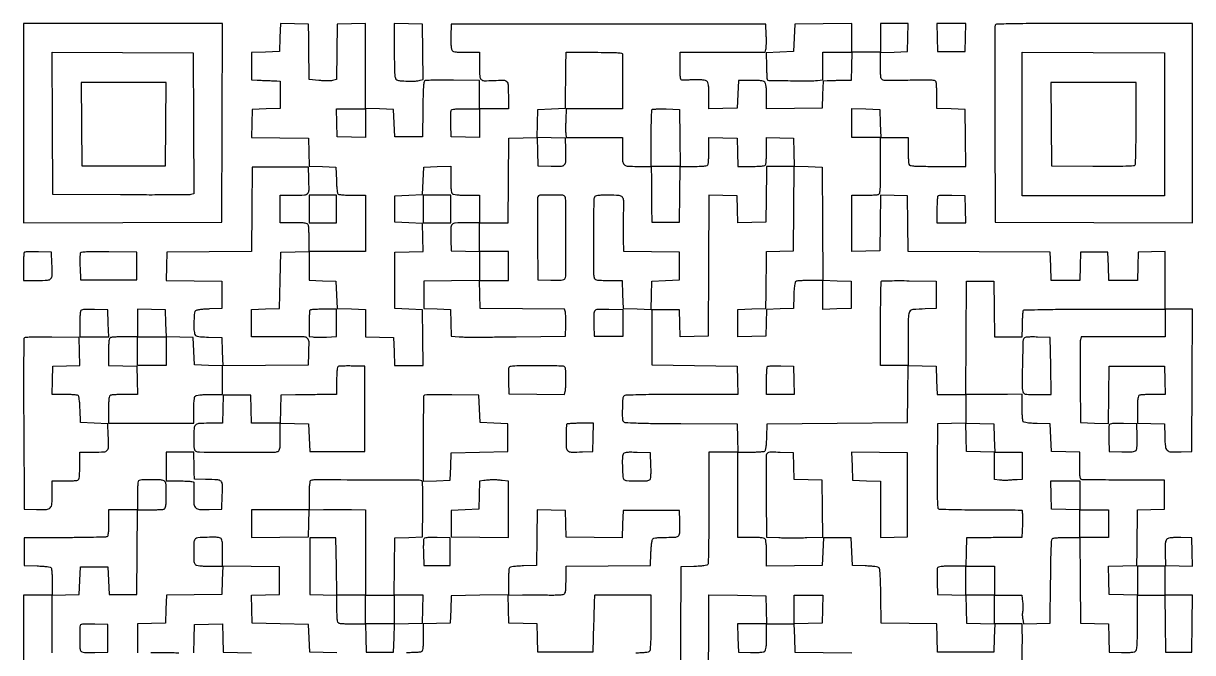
# Model space of a CAD drawing. Extents: x 179 to 1071, y 112 to 1107.
# Drawn here: x 179 to 1071, y 627 to 1107 of the extents above; entities that cross this region are included whole.
import ezdxf

# ---------------------------------------------------------------- set-up
doc = ezdxf.new("R2010")
doc.units = 0

msp = doc.modelspace()

# ---------------------------------------------------------------- linework, layer by layer
for points in [[(179, 1030.993714), (179, 954.987428), (254.75, 955.243714), (330.5, 955.5), (330.756286, 1031.25), (331.012572, 1107), (255.006286, 1107), (179, 1107)], [(876.216168, 1096.25), (876.5, 1085.5), (887, 1085.5), (897.5, 1085.5), (897.783832, 1096.25), (898.067663, 1107), (887, 1107), (875.932337, 1107)], [(223.235953, 1030.25), (223.5, 998.5), (255.5, 998.5), (287.5, 998.5), (287.764047, 1030.25), (288.028094, 1062), (255.5, 1062), (222.971906, 1062)], [(440, 1030.966168), (440, 1019.932337), (429.25, 1020.216168), (418.5, 1020.5), (418.216168, 1031.25), (417.932337, 1042), (428.966168, 1042), (440, 1042)], [(832.783832, 1030.75), (833.067663, 1020), (822.033832, 1020), (811, 1020), (811, 1031.033832), (811, 1042.067663), (821.75, 1041.783832), (832.5, 1041.5)], [(397, 965.5), (397, 955), (407.5, 955), (418, 955), (418, 965.5), (418, 976), (407.5, 976), (397, 976)], [(484, 965.5), (484, 955), (494.5, 955), (505, 955), (505, 965.5), (505, 976), (494.5, 976), (484, 976)], [(288, 857), (288, 846), (277, 846), (266, 846), (266, 857), (266, 868), (277, 868), (288, 868)], [(811.215966, 769.269987), (811.5, 758.5), (822.25, 758.216168), (833, 757.932337), (833, 736.431185), (833, 714.930034), (843.25, 715.215017), (853.5, 715.5), (853.5, 747.5), (853.5, 779.5), (832.215966, 779.769987), (810.931931, 780.039973)], [(985, 747), (985, 736), (996, 736), (1007, 736), (1007, 725.5), (1007, 715), (996, 715), (985, 715), (985, 725.466168), (985, 735.932337), (974.25, 736.216168), (963.5, 736.5), (963.216168, 747.25), (962.932337, 758), (973.966168, 758), (985, 758)], [(462, 660), (462, 649), (451, 649), (440, 649), (440, 660), (440, 671), (451, 671), (462, 671)], [(788.783832, 660.25), (788.5, 649.5), (777.75, 649.216168), (767, 648.932337), (767, 659.966168), (767, 671), (778.033832, 671), (789.067663, 671)]]:
    msp.add_lwpolyline(points, close=True)
for points in [[(940.954595, 621.367399, 0.004177), (941.160641, 634.437512, 0.007332), (941.082205, 645.25), (941, 649), (930.5, 649), (920, 649), (920, 660), (920, 671), (930.362319, 671), (940.724637, 671), (941.337973, 665.75, -0.014228), (941.52945, 663.575867, -0.014042), (941.598071, 661.384743, -0.014045), (941.550332, 659.464936, -0.051159), (941.362133, 658.261891, 0.047855), (941.18163, 657.155842, 0.019825), (941.141456, 655.639501, 0.019399), (941.226742, 653.999324, 0.02368), (941.438247, 652.47748), (942.103537, 648.931177), (952.301769, 649.215588), (962.5, 649.5), (962.764319, 681.449832, -0.001803), (962.951056, 697.169199, -0.007577), (963.240328, 706.607844, -0.00522), (963.604237, 713.072768, -0.238962), (964.264319, 714.18452, -0.116618), (965.161713, 714.495598, -0.007175), (967.997067, 714.743321, -0.010346), (971.416707, 714.921675, -0.007461), (975.236336, 714.984687), (984.972671, 715), (985.236336, 682.25), (985.5, 649.5), (996.216508, 649.216508), (1006.933016, 648.933016), (1007.216508, 638.216508), (1007.5, 627.5), (1016.850715, 627.211141, 0.009044), (1020.957683, 627.15859, 0.018924), (1024.150171, 627.296386, 0.020746), (1026.513859, 627.587315, 0.132968), (1027.600715, 628.083586, 0.187865), (1028.342704, 629.420513, 0.017968), (1028.719338, 633.199482, 0.013237), (1028.94316, 639.25672, 0.002616), (1029, 650.122445), (1029, 671), (1039.480498, 671), (1049.960995, 671), (1050.230498, 649.25), (1050.5, 627.5), (1060.5, 627.5), (1070.5, 627.5), (1070.769502, 649.25), (1071.039005, 671), (1060.519502, 671), (1050, 671), (1050, 682), (1050, 693), (1039.5, 693), (1029, 693), (1029, 681.966168), (1029, 670.932337), (1018.25, 671.216168), (1007.5, 671.5), (1007.216515, 682.215829), (1006.93303, 692.931657), (1017.716515, 693.215829), (1028.5, 693.5), (1028.677892, 704.5, 0.000677), (1028.751286, 709.453144, 0.00042), (1028.82471, 715.269411, 0.000421), (1028.887535, 721.011162, 0.00076), (1028.927892, 725.715017), (1029, 735.930034), (1039.25, 736.215017), (1049.5, 736.5), (1049.5, 747.5), (1049.5, 758.5), (1019, 758.664226, -0.000234), (1007.184019, 758.733371, -0.000358), (996.945312, 758.805407, -0.000117), (988.079287, 758.876203, -0.010189), (986.75, 758.914226, -0.234299), (985.821438, 759.432736, -0.109656), (985.29385, 760.743018, -0.036885), (985.051068, 763.414978, -0.00422), (985, 769.466168), (985, 779.932337), (974.25, 780.216168), (963.5, 780.5), (963, 791), (962.5, 801.5), (952.535034, 801.788805, -0.00836), (948.199826, 801.987032, -0.019108), (944.944063, 802.315749, -0.01918), (942.589, 802.737468, -0.199883), (941.800347, 803.288805, -0.117424), (941.495038, 804.173395, -0.006887), (941.252233, 807.030161, -0.01011), (941.077206, 810.472828, -0.007255), (941.015313, 814.324508), (941, 824.149017), (929.75, 823.990942, -0.001625), (924.697302, 823.936374, -0.001021), (918.79063, 823.90385, -0.001025), (912.977857, 823.895631, -0.001877), (908.239377, 823.916434), (897.978755, 824), (898.239377, 867.25), (898.5, 910.5), (909, 910.5), (919.5, 910.5), (919.769888, 889.25), (920.039775, 868), (930.519888, 868), (941, 868), (941.171044, 875.25, -0.001963), (941.291955, 879.643419, -0.005874), (941.4217, 882.645783, -0.007792), (941.59751, 885.134712, -0.006668), (941.858431, 887.75, -0.372468), (942.625448, 888.457311, -0.002185), (953.04927, 888.743558, -0.004839), (968.328478, 888.948407, -0.000932), (996, 889), (1050, 889), (1050, 878.5), (1050, 868), (1039.75, 867.91618, -0.001658), (1034.379908, 867.890073, -0.000486), (1026.128409, 867.885337, -0.000488), (1016.842589, 867.898088, -0.000523), (1007.772242, 867.928889), (986.044484, 868.025419), (985.49236, 865.762709, 0.056728), (985.277572, 864.067048, 0.001089), (985.184639, 855.205296, 0.00262), (985.152868, 844.851857, 0.001751), (985.220119, 833), (985.5, 802.5), (996.230404, 802.216367), (1006.960808, 801.932734), (1007.230404, 823.716367), (1007.5, 845.5), (1028.5, 845.5), (1049.5, 845.5), (1049.783832, 834.75), (1050.067663, 824), (1041.115619, 824, 0.006254), (1037.571673, 823.955671, 0.008136), (1034.328588, 823.821697, 0.006308), (1031.627025, 823.631801, 0.071023), (1030.581787, 823.393011, 0.204941), (1029.767938, 822.602756, 0.063222), (1029.302828, 820.919218, 0.030449), (1029.059653, 817.974376, 0.005378), (1029, 812.427994), (1029, 802.069966), (1039.25, 801.784983), (1049.5, 801.5), (1049.78602, 791.765906, 0.018563), (1050.288309, 784.223421, 0.181953), (1051.69017, 781.419268, 0.179528), (1054.602547, 780.215405, 0.01798), (1062.259538, 780.209712), (1070.5, 780.5), (1070.758612, 834.75), (1071.017225, 889), (1060.508612, 889), (1050, 889), (1050, 911.034983), (1050, 933.069966), (1039.75, 932.784983), (1029.5, 932.5), (1029.216168, 921.75), (1028.932337, 911), (1018, 911), (1007.067663, 911), (1006.783832, 921.75), (1006.5, 932.5), (996, 932.5), (985.5, 932.5), (985.216168, 921.75), (984.932337, 911), (974, 911), (963.067663, 911), (962.783832, 921.75), (962.5, 932.5), (908.269863, 932.758603), (854.039725, 933.017206), (853.769863, 954.258603), (853.5, 975.5), (843.269989, 975.784762), (833.039978, 976.069525), (832.769989, 954.784762), (832.5, 933.5), (821.75, 933.216168), (811, 932.932337), (811, 954.466168), (811, 976), (820.418213, 976, 0.005951), (824.140776, 976.044305, 0.007831), (827.534475, 976.178303, 0.005915), (830.361889, 976.367894, 0.07203), (831.418213, 976.606989, 0.258697), (832.303854, 977.662537, 0.030015), (832.724422, 980.835307, 0.015901), (832.950434, 986.485827, 0.002045), (833, 998.606989), (833, 1020), (843.5, 1020), (854, 1020), (854, 1010.581787, 0.005951), (854.044305, 1006.859224, 0.007831), (854.178303, 1003.465525, 0.005915), (854.367894, 1000.638111, 0.07203), (854.606989, 999.581787, 0.258752), (855.662869, 998.696053, 0.029979), (858.838399, 998.275555, 0.015887), (864.493684, 998.049558, 0.002042), (876.626491, 998), (898.039005, 998), (897.769502, 1019.75), (897.5, 1041.5), (886.75, 1041.783832), (876, 1042.067663), (875.984687, 1051.783832, 0.007899), (875.918367, 1055.600913, 0.010835), (875.73012, 1059.030217, 0.007785), (875.467956, 1061.869407, 0.114888), (875.139578, 1062.808398, 0.226146), (874.068831, 1063.480886, 0.018241), (870.662006, 1063.752313, 0.014157), (865.240463, 1063.832083, 0.002911), (855.676728, 1063.646307, -0.00289), (848.391058, 1063.504475, -0.004126), (841.923219, 1063.469336, -0.002307), (836.466623, 1063.5099, -0.061008), (835.021837, 1063.70454, -0.161796), (833.916199, 1064.423543, -0.123018), (833.311617, 1065.746726, -0.041833), (833.051708, 1068.332829, -0.004137), (833, 1074.581648), (833, 1084.930034), (843.25, 1085.215017), (853.5, 1085.5), (853.783832, 1096.25), (854.067663, 1107), (843.533832, 1107), (833, 1107), (833, 1096), (833, 1085), (822, 1085), (811, 1085), (811, 1096.019502), (811, 1107.039005), (789.25, 1106.769502), (767.5, 1106.5), (767, 1096), (766.5, 1085.5), (756.108976, 1085), (745.717953, 1084.5), (745.922218, 1074.520092, 0.003714), (746.029759, 1070.665517, 0.005819), (746.185426, 1067.352835, 0.001937), (746.363536, 1064.505318, 0.181726), (746.531406, 1064.135261, 0.194185), (747.736486, 1063.623201, 0.000639), (764.22542, 1063.344083, 0.002503), (779.360503, 1063.18303, 0.035641), (784.75, 1063.537187), (789, 1064.122546), (789, 1074.561273), (789, 1085), (800.033832, 1085), (811.067663, 1085), (810.783832, 1074.269737), (810.5, 1063.539474), (803, 1063.440192, 0.001511), (799.892804, 1063.389668, 0.001472), (796.758714, 1063.320003, 0.00145), (794.005331, 1063.242699, 0.0055), (792.284983, 1063.170455), (789.069966, 1063), (788.784983, 1052.75), (788.5, 1042.5), (767.25, 1042.230112), (746, 1041.960225), (746, 1051.408684, 0.008153), (745.926214, 1055.933509, 0.024341), (745.67483, 1059.019406, 0.034543), (745.250355, 1061.124077, 0.130058), (744.579526, 1062.277617, 0.129682), (743.427508, 1062.948701, 0.036827), (741.376903, 1063.355697, 0.025177), (738.346223, 1063.574184, 0.00806), (733.829526, 1063.599045), (724.5, 1063.5), (724, 1053), (723.5, 1042.5), (712.75, 1042.216168), (702, 1041.932337), (702, 1051.843724, 0.007025), (701.930681, 1056.777112, 0.025926), (701.681867, 1059.883013, 0.040988), (701.245059, 1061.895735, 0.146646), (700.523899, 1062.980166, 0.122988), (699.431009, 1063.505367, 0.025449), (697.305616, 1063.831682, 0.021773), (694.438923, 1063.997894, 0.010616), (690.773899, 1063.972767, -0.001843), (687.513611, 1063.893195, -0.002486), (684.56327, 1063.846738, -0.001688), (682.088215, 1063.828428, -0.026888), (681.25, 1063.870157, -0.314505), (680.643645, 1064.394426, -0.032861), (680.282853, 1066.346587, -0.023175), (680.061228, 1069.475514, -0.006093), (680, 1074.5), (680, 1085), (712.480948, 1085), (744.961896, 1085), (745.526002, 1087.25, 0.047969), (745.729659, 1088.599467, 0.007225), (745.83773, 1091.335938, 0.008052), (745.86667, 1094.580699, 0.006878), (745.795054, 1098), (745.5, 1106.5), (625.5, 1106.5), (505.5, 1106.5), (505.211141, 1097.149285, 0.009044), (505.15859, 1093.042317, 0.018924), (505.296386, 1089.849829, 0.020746), (505.587315, 1087.486141, 0.132968), (506.083586, 1086.399285, 0.154085), (507.124417, 1085.728754, 0.035127), (509.205854, 1085.314808, 0.024181), (512.346734, 1085.070162, 0.007345), (517.122445, 1085), (527, 1085), (527, 1074.616631, 0.011437), (527.180377, 1066.73228, 0.183493), (528.221517, 1064.32826, 0.201455), (530.555518, 1063.337162, 0.014178), (537.801517, 1063.513862, -0.013725), (545.309193, 1063.703742, -0.197464), (547.725544, 1062.704629, -0.187206), (548.808668, 1060.270625, -0.01214), (549, 1052.391592), (549, 1042), (538, 1042), (527, 1042), (527, 1052.806016), (527, 1063.612033), (507.25, 1063.743256, 0.002404), (499.556799, 1063.757384, 0.00353), (492.79329, 1063.689536, 0.001692), (487.046337, 1063.571856, 0.064233), (485.76971, 1063.376108, 0.263739), (484.779781, 1062.364616, 0.041757), (484.276201, 1059.523498, 0.017918), (483.975986, 1054.180329, 0.001892), (483.76971, 1041.688868), (483.5, 1020.5), (473, 1020.5), (462.5, 1020.5), (462, 1031), (461.5, 1041.5), (450.75, 1041.783832), (440, 1042.067663), (440, 1074.567663), (440, 1107.067663), (429.25, 1106.783832), (418.5, 1106.5), (418.230331, 1085.325135), (417.960662, 1064.15027), (414.961615, 1063.491569, -0.044001), (413.328539, 1063.280956, -0.011089), (410.645911, 1063.232296, -0.011231), (407.565455, 1063.313957, -0.011118), (404.481284, 1063.533922), (397, 1064.234975), (396.925726, 1074.867488, 0.000761), (396.884629, 1079.698586, 0.00045), (396.821651, 1085.461075, 0.000451), (396.748445, 1091.210969, 0.000775), (396.675726, 1096), (396.5, 1106.5), (385.784171, 1106.783485), (375.068343, 1107.06697), (374.784171, 1096.283485), (374.5, 1085.5), (363.75, 1085.216168), (353, 1084.932337), (353, 1074.466168), (353, 1064), (357.25, 1063.788296, 0.001158), (359.167431, 1063.697233, 0.000711), (361.426562, 1063.598404, 0.000713), (363.661971, 1063.50699, 0.001274), (365.5, 1063.439142, -0.001185), (367.232676, 1063.375491, -0.000899), (369.132812, 1063.297757, -0.000908), (370.915713, 1063.218363, -0.00212), (372.25, 1063.150846), (375, 1063), (375, 1052.533832), (375, 1042.067663), (364.25, 1041.783832), (353.5, 1041.5), (353.216367, 1030.769596), (352.932734, 1020.039192), (374.716367, 1019.769596), (396.5, 1019.5), (396.783481, 1008.784613), (397.066961, 998.069227), (407.283481, 997.784613), (417.5, 997.5), (417.788805, 987.535034, 0.00836), (417.987032, 983.199826, 0.019108), (418.315749, 979.944063, 0.01918), (418.737468, 977.589, 0.199883), (419.288805, 976.800347, 0.117226), (420.172107, 976.495095, 0.006962), (423.008274, 976.252233, 0.010173), (426.426877, 976.077211, 0.007309), (430.25, 976.015313), (440, 976), (440, 954.5), (440, 933), (418.5, 933), (397, 933), (397, 942.418213, 0.005951), (396.955695, 946.140776, 0.007831), (396.821697, 949.534475, 0.005915), (396.632106, 952.361889, 0.07203), (396.393011, 953.418213, 0.205218), (395.601595, 954.23239, 0.063068), (393.913621, 954.69735, 0.030363), (390.960143, 954.940414, 0.005351), (385.393011, 955), (375, 955), (375, 965.5), (375, 976), (385.480948, 976, 0.01319), (393.50249, 976.211645, 0.203196), (395.933469, 977.397028, 0.179688), (396.928151, 980.034911, 0.009927), (396.795054, 989), (396.5, 997.5), (375, 997.5), (353.5, 997.5), (353.236165, 965.263835), (352.97233, 933.02767), (320.736165, 932.763835), (288.5, 932.5), (288.216371, 921.769986), (287.932742, 911.039971), (309.216371, 910.769986), (330.5, 910.5), (330.5, 900), (330.5, 889.5), (321.054124, 889.209882, 0.009679), (317.346001, 889.024093, 0.013265), (314.020329, 888.704018, 0.009997), (311.288784, 888.312199, 0.133347), (310.373712, 887.89519, 0.200937), (309.513625, 886.249066, 0.010887), (309.13607, 880.274786, 0.017363), (309.096368, 874.275266, 0.054329), (309.64524, 870.28388, 0.138969), (310.357275, 869.044245, 0.136799), (311.617962, 868.353332, 0.046209), (314.098216, 868.011195, 0.004192), (320.349905, 867.78388), (330.5, 867.5), (330.784178, 856.715822), (331.068357, 845.931643), (320.284178, 846.215822), (309.5, 846.5), (309, 857), (308.5, 867.5), (298.284601, 867.784601), (288.069202, 868.069202), (287.784601, 878.284601), (287.5, 888.5), (276.75, 888.783832), (266, 889.067663), (266, 878.533832), (266, 868), (256.581787, 868, 0.005951), (252.859224, 867.955695, 0.007831), (249.465525, 867.821697, 0.005915), (246.638111, 867.632106, 0.07203), (245.581787, 867.393011, 0.20495), (244.767927, 866.602718, 0.063217), (244.302822, 864.919034, 0.030446), (244.059651, 861.973908, 0.005377), (244, 856.426843), (244, 846.067663), (254.75, 845.783832), (265.5, 845.5), (265.783832, 834.75), (266.067663, 824), (256.615619, 824, 0.00593), (252.880092, 823.955696, 0.007809), (249.475463, 823.821697, 0.005887), (246.638889, 823.632128, 0.0721), (245.581787, 823.393011, 0.205218), (244.76761, 822.601595, 0.063068), (244.30265, 820.913621, 0.030363), (244.059586, 817.960143, 0.005351), (244, 812.393011), (244, 802), (276.5, 802), (309, 802), (309, 811.8, -0.008695), (309.074295, 816.071747, -0.018472), (309.311224, 819.369558, -0.019349), (309.671932, 821.799696, -0.150969), (310.2, 822.8, -0.150969), (311.200304, 823.328068, -0.019349), (313.630442, 823.688776, -0.018472), (316.928253, 823.925705, -0.008695), (321.2, 824), (331, 824), (331, 834.986336), (331, 845.972671), (363.75, 846.236336), (396.5, 846.5), (396.795054, 855, 0.010253), (396.92436, 864.109648, 0.187892), (395.875476, 866.75285, 0.199702), (393.339792, 867.907674, 0.011792), (384.71245, 867.990136, -0.001627), (379.674966, 867.935875, -0.001021), (373.78272, 867.903613, -0.001024), (367.981821, 867.895576, -0.001872), (363.25, 867.916434), (353, 868), (353, 878.466168), (353, 888.932337), (363.75, 889.216168), (374.5, 889.5), (375, 911), (375.5, 932.5), (386.25, 932.783832), (397, 933.067663), (397, 922.068815), (397, 911.069966), (407.25, 910.784983), (417.5, 910.5), (418, 900), (418.5, 889.5), (429.25, 889.216168), (440, 888.932337), (440, 878.5), (440, 868.067663), (450.75, 867.783832), (461.5, 867.5), (461.783832, 856.75), (462.067663, 846), (473.053719, 846), (484.039775, 846), (483.769888, 867.25), (483.5, 888.5), (473, 889), (462.5, 889.5), (462.5, 911), (462.5, 932.5), (473.283485, 932.784171), (484.06697, 933.068343), (483.783485, 943.784171), (483.5, 954.5), (473, 955), (462.5, 955.5), (462.5, 965.5), (462.5, 975.5), (473, 976), (483.5, 976.5), (484, 987), (484.5, 997.5), (494.75, 997.784983), (505, 998.069966), (505, 988.234983, 0.008651), (505.074216, 983.94585, 0.018431), (505.311007, 980.637948, 0.019307), (505.671574, 978.201601, 0.151099), (506.2, 977.2, 0.150969), (507.200304, 976.671932, 0.019349), (509.630442, 976.311224, 0.018472), (512.928253, 976.074295, 0.008695), (517.2, 976), (527, 976), (527, 965.5), (527, 955), (516.519052, 955, 0.01319), (508.49751, 954.788355, 0.203196), (506.066531, 953.602972, 0.179688), (505.071849, 950.965089, 0.009927), (505.204946, 942), (505.5, 933.5), (516.25, 933.216168), (527, 932.932337), (527, 921.986056), (527, 911.039775), (505.75, 910.769888), (484.5, 910.5), (484.5, 900), (484.5, 889.5), (494.715399, 889.215399), (504.930798, 888.930798), (505.215399, 878.715399), (505.5, 868.5), (511.5, 868, 0.019453), (515.478895, 867.823855, 0.001335), (526.753125, 867.79375, 0.001904), (540.199311, 867.84496, 0.001429), (555, 868), (592.5, 868.5), (592.796504, 876.496645, 0.007327), (592.8688, 879.722425, 0.008424), (592.840798, 882.802135, 0.007694), (592.733088, 885.406929, 0.047333), (592.530924, 886.732812), (591.968839, 888.972335), (559.73442, 889.236167), (527.5, 889.5), (527.216168, 900.25), (526.932337, 911), (537.966168, 911), (549, 911), (549, 922), (549, 933), (538, 933), (527, 933), (527, 944), (527, 955), (537.986147, 955), (548.972294, 955), (549.236147, 987.25), (549.5, 1019.5), (560.215829, 1019.783485), (570.931657, 1020.06697), (571.215829, 1009.283485), (571.5, 998.5), (581.722245, 998.215323, 0.013848), (589.5543, 998.214168, 0.210395), (591.951391, 999.349379, 0.179386), (592.934656, 1001.971409, 0.009619), (592.795054, 1011), (592.5, 1019.5), (581.716515, 1019.784171), (570.93303, 1020.068343), (571.216515, 1030.784171), (571.5, 1041.5), (582, 1042), (592.5, 1042.5), (592.652492, 1053.5, 0.000324), (592.717978, 1058.45558, 0.0002), (592.788832, 1064.279687, 0.000201), (592.8542, 1070.032594, 0.000362), (592.902492, 1074.75), (593, 1085), (614.5, 1085, -0.002528), (625.27879, 1084.945494, -0.011975), (631.450275, 1084.735195, -0.011769), (635.417061, 1084.410988, -0.378448), (636.023188, 1083.75, -0.003233), (636.091829, 1078.068847, -0.000843), (636.127691, 1068.941732, -0.000898), (636.131908, 1059.499824, -0.001951), (636.093833, 1052.25), (636, 1042), (614.573474, 1042), (593.146947, 1042), (592.823474, 1033.75, 0.004629), (592.722867, 1030.389825, 0.005009), (592.687969, 1027.115625, 0.004732), (592.712734, 1024.308753, 0.024073), (592.816422, 1022.75), (593.132845, 1020), (614.566422, 1020), (636, 1020), (636.013655, 1011.25, 0.009167), (636.196811, 1002.044544, 0.171913), (637.25129, 999.394674, 0.202173), (639.681693, 998.212842, 0.013409), (647.616631, 998), (658, 998), (658.097508, 987.75, 0.000362), (658.1458, 983.032594, 0.000201), (658.211168, 977.279687, 0.0002), (658.282022, 971.45558, 0.000324), (658.347508, 966.5), (658.5, 955.5), (669, 955.5), (679.5, 955.5), (679.769888, 976.75), (680.039775, 998), (690.412899, 998, 0.005366), (695.968234, 998.059624, 0.030412), (698.916803, 998.302751, 0.063156), (700.602254, 998.767796, 0.20506), (701.393011, 999.581787, 0.0721), (701.632128, 1000.638889, 0.005887), (701.821697, 1003.475463, 0.007809), (701.955696, 1006.880092, 0.00593), (702, 1010.615619), (702, 1020.067663), (712.75, 1019.783832), (723.5, 1019.5), (723.783832, 1008.75), (724.067663, 998), (734.426843, 998, 0.005377), (739.973908, 998.059651, 0.030446), (742.919034, 998.302822, 0.063217), (744.602718, 998.767927, 0.20495), (745.393011, 999.581787, 0.072102), (745.632129, 1000.638915, 0.005887), (745.821697, 1003.475801, 0.007809), (745.955696, 1006.880803, 0.005929), (746, 1010.616771), (746, 1020.069966), (756.25, 1019.784983), (766.5, 1019.5), (766.783832, 1008.75), (767.067663, 998), (756.533832, 998), (746, 998), (745.968868, 995.25, -0.000105), (745.947576, 993.403306, -0.000006), (745.882589, 987.873437, -0.000009), (745.804972, 981.286608, -0.000007), (745.718868, 974), (745.5, 955.5), (734.785353, 955.216527), (724.070705, 954.933054), (723.785353, 965.216527), (723.5, 975.5), (712.758704, 975.783743), (702.017408, 976.067487), (701.758704, 922.283743), (701.5, 868.5), (690.785353, 868.216527), (680.070705, 867.933054), (679.785353, 878.216527), (679.5, 888.5), (669, 888.5), (658.5, 888.5), (658.5, 867.5), (658.5, 846.5), (691, 846), (723.5, 845.5), (723.783832, 834.75), (724.067663, 824), (713.283832, 823.952903, -0.000693), (707.194172, 823.934747, -0.000137), (696.282009, 823.920329, -0.000145), (683.571965, 823.910709, -0.000135), (670.548538, 823.908149, 0.002169), (656.302174, 823.847406, 0.005932), (646.235495, 823.641359, 0.003061), (638.634612, 823.348941, 0.16347), (637.298538, 822.832802, 0.206904), (636.327973, 820.922216, 0.009351), (636.0024, 813.402716, 0.01158), (635.991952, 805.989867, 0.136867), (636.817601, 803.260888, 0.244093), (637.986595, 802.582008, 0.003257), (646.598474, 802.230455, 0.005775), (659.111082, 801.945932, 0.001278), (680.552288, 801.760888), (723.5, 801.5), (723.783832, 790.75), (724.067663, 780), (713.033832, 780), (702, 780), (701.984687, 737.75, -0.001703), (701.923311, 721.46619, -0.002721), (701.747767, 707.555149, -0.000555), (701.513341, 695.327854, -0.137313), (701.199653, 694.288805, -0.199883), (700.411, 693.737468, -0.01918), (698.055937, 693.315749, -0.019108), (694.800174, 692.987032, -0.00836), (690.464966, 692.788805), (680.5, 692.5), (680.241404, 638.283745), (679.982808, 584.067489)], [(201, 627), (201, 648.965017), (201, 670.930034), (211.25, 671.215017), (221.5, 671.5), (222, 682), (222.5, 692.5), (233, 692.5), (243.5, 692.5), (244, 682), (244.5, 671.5), (255, 671.5), (265.5, 671.5), (265.763853, 703.75), (266.027706, 736), (275.432066, 736, 0.005959), (279.149321, 736.044306, 0.007839), (282.538545, 736.178303, 0.005926), (285.362208, 736.367903, 0.072001), (286.418213, 736.606989, 0.204289), (287.231292, 737.394524, 0.063584), (287.696752, 739.067717, 0.030653), (287.940187, 741.9924, 0.005439), (288, 747.490357, 0.003851), (287.950292, 753.944235, 0.047169), (287.680594, 756.393517, 0.145444), (287.012521, 757.63762, 0.132593), (285.75, 758.369714, 0.058585), (282.74659, 758.807678, 0.007374), (276.170883, 758.893289, 0.005863), (269.497377, 758.803484, 0.089827), (267.25, 758.337719, 0.248196), (266.650549, 757.62705, 0.02629), (266.290177, 755.416212, 0.020984), (266.064455, 752.054799, 0.006272), (266, 746.916667), (266, 736), (255, 736), (244, 736), (244, 725.968615, -0.006475), (243.936218, 721.043405, -0.02549), (243.703228, 718.018314, -0.039649), (243.307805, 716.136291, -0.233626), (242.643697, 715.416768, -0.085578), (241.561577, 715.202289, -0.000662), (232.610785, 714.990984, -0.002418), (222.333191, 714.8117, -0.001548), (210.393697, 714.698153), (179.5, 714.5), (179.5, 704), (179.5, 693.5), (189.464966, 693.211195, -0.00836), (193.800174, 693.012968, -0.019108), (197.055937, 692.684251, -0.01918), (199.411, 692.262532, -0.199883), (200.199653, 691.711195, -0.117226), (200.504905, 690.827893, -0.006962), (200.747767, 687.991726, -0.010173), (200.922789, 684.573123, -0.007309), (200.984687, 680.75), (201, 671), (190, 671), (179, 671), (179, 616.480112)], [(646.3, 627, 0.009379), (650.323492, 627.075482, 0.019071), (653.477016, 627.314516, 0.019949), (655.818776, 627.677271, 0.149044), (656.8, 628.2, 0.175156), (657.391927, 629.461896, 0.00933), (657.721154, 633.954487, 0.010454), (657.937931, 640.406919, 0.003169), (658, 650.2), (658, 671), (636.5, 671, 0.001089), (628.242182, 670.982014, 0.001791), (621.256961, 670.926563, 0.000166), (615.010129, 670.852524, 0.224824), (614.800293, 670.75, 0.161135), (614.715128, 670.51991, 0.000127), (614.497602, 664.257812, 0.001379), (614.275652, 657.261248, 0.000841), (614.050293, 649), (613.5, 627.5), (592.5, 627.5), (571.5, 627.5), (571.216508, 638.216508), (570.933016, 648.933016), (560.216508, 649.216508), (549.5, 649.5), (549.216168, 660.25), (548.932337, 671), (559.716168, 671.062014, -0.001272), (564.538102, 671.077473, -0.000818), (570.131717, 671.072026, -0.000822), (575.60641, 671.048747, -0.001543), (580.030101, 671.009015, 0.006585), (583.805486, 671.013178, 0.008533), (587.265956, 671.12166, 0.006692), (590.148449, 671.299992, 0.072938), (591.280101, 671.553991, 0.186081), (592.183585, 672.369658, 0.078643), (592.692676, 673.950668, 0.03367), (592.942319, 676.804856, 0.004982), (593, 682.593136), (593, 692.972294), (625.25, 693.236147), (657.5, 693.5), (657.790118, 702.945876, -0.010217), (657.980158, 706.65896, -0.013854), (658.312947, 710.000112, -0.010763), (658.722996, 712.740901, -0.131421), (659.162563, 713.695876, -0.160974), (660.125195, 714.297874, -0.028856), (662.236002, 714.686249, -0.022682), (665.28858, 714.927616, -0.008387), (669.603393, 715, 0.016178), (676.69691, 715.229572, 0.208477), (679.000364, 716.416421, 0.171609), (679.936005, 719.027735, 0.010302), (679.796504, 727.503355), (679.5, 735.5), (658, 735.5), (636.5, 735.5), (636.219637, 725), (635.939274, 714.5), (614.504204, 714.787697), (593.069134, 715.075393), (592.784567, 725.287697), (592.5, 735.5), (581.769986, 735.783629), (571.039971, 736.067258), (570.769986, 714.783629), (570.5, 693.5), (560.535034, 693.211195, 0.00836), (556.199826, 693.012968, 0.019108), (552.944063, 692.684251, 0.01918), (550.589, 692.262532, 0.199883), (549.800347, 691.711195, 0.117173), (549.49511, 690.828233, 0.006982), (549.252233, 687.997455, 0.010189), (549.077212, 684.58515, 0.007324), (549.015313, 680.769502), (549, 671.039005), (527.25, 670.769502), (505.5, 670.5), (505, 660), (504.5, 649.5), (494.25, 649.215017), (484, 648.930034), (484, 638.572006, -0.005378), (483.940347, 633.025624, -0.030449), (483.697172, 630.080782, -0.063222), (483.232062, 628.397244, -0.204941), (482.418213, 627.606989, -0.072071), (481.361431, 627.367881, -0.005899), (478.528633, 627.178303, -0.007818), (475.128509, 627.044304, -0.005938), (471.398325, 627)], [(418.069185, 626.92927), (407.784593, 627.214635), (397.5, 627.5), (397, 638), (396.5, 648.5), (375, 649), (353.5, 649.5), (353.216515, 660.215829), (352.93303, 670.931657), (363.716515, 671.215829), (374.5, 671.5), (374.5, 682), (374.5, 692.5), (352.75, 692.769502), (331, 693.039005), (331, 703.412514, 0.005366), (330.940377, 708.968078, 0.030411), (330.697251, 711.916741, 0.063154), (330.232207, 713.602242, 0.205063), (329.418213, 714.393011, 0.087326), (326.131964, 715.032511, 0.012209), (319.18065, 714.98781, 0.008428), (312.075108, 714.648595, 0.182186), (310.2, 713.8, 0.186179), (309.167998, 711.47192, 0.012279), (308.98448, 704, 0.012279), (309.167998, 696.52808, 0.186179), (310.2, 694.2, 0.151095), (311.201559, 693.671586, 0.019308), (313.637701, 693.311014, 0.018432), (316.945271, 693.074219, 0.008652), (321.233832, 693), (331.067663, 693), (330.783832, 682.25), (330.5, 671.5), (309.283631, 671.23021), (288.067262, 670.96042), (287.783631, 660.23021), (287.5, 649.5), (276.75, 649.216168), (266, 648.932337), (266, 637.966168), (266, 627)], [(701.768388, 616.46461, 0.000272), (701.843127, 628.285416, 0.000273), (701.904611, 640.036849, 0.000477), (701.940931, 649.769502), (702, 671.039005), (723.75, 670.769502), (745.5, 670.5), (745.783832, 659.75), (746.067663, 649), (735, 649), (723.932337, 649), (724.216168, 638.25), (724.5, 627.5), (733.850715, 627.211141, 0.009044), (737.957683, 627.15859, 0.018924), (741.150171, 627.296386, 0.020746), (743.513859, 627.587315, 0.132968), (744.600715, 628.083586, 0.154085), (745.271246, 629.124417, 0.035127), (745.685192, 631.205854, 0.024181), (745.929838, 634.346734, 0.007345), (746, 639.122445), (746, 649), (756.466168, 649), (766.932337, 649), (767.216168, 638.25), (767.5, 627.5), (789.25, 627.230498), (811, 626.960995)], [(276.25, 627.056788, -0.00129), (280.982034, 627.070799, -0.000705), (286.783656, 627.064827, -0.000703), (292.676928, 627.042163, -0.00112), (297.715637, 627.00441)]]:
    msp.add_lwpolyline(points, format="xyb")
for points in [[(462, 1086.069015, 0.00174), (462.045154, 1073.094107, 0.020153), (462.285353, 1068.015491, 0.056635), (462.825487, 1065.360607, 0.193757), (463.934259, 1064.035184, 0.105454), (466.418929, 1063.3173, 0.012181), (472.251008, 1063.044316, 0.014894), (478.132634, 1063.087691, 0.056215), (481.769533, 1063.635394), (484.039067, 1064.243479), (483.769533, 1085.371739), (483.5, 1106.5), (472.75, 1106.783832), (462, 1107.067663)], [(920.460009, 1105.75, 0.090591), (920.266358, 1104.709509, 0.000109), (920.198937, 1082.982812, 0.000984), (920.176611, 1058.652573, 0.000605), (920.241394, 1030), (920.5, 955.5), (995.75, 955.243674), (1071, 954.987348), (1071, 1030.993674), (1071, 1107), (995.968615, 1107, 0.000668), (957.448289, 1106.948566, 0.003471), (936.19131, 1106.744245, 0.001205), (921.475143, 1106.465155, 0.305157)], [(308.758677, 1030.77123), (309.017354, 977.04246), (306.758677, 976.494347, -0.057902), (304.987826, 976.276519, -0.000418), (290.035361, 976.188577, -0.001589), (272.903102, 976.156579, -0.001017), (253, 976.223117), (201.5, 976.5), (201.241383, 1030.758691), (200.982767, 1085.017383), (254.741383, 1084.758691), (308.5, 1084.5)], [(1049.5, 1030), (1049.5, 975.5), (995.211905, 975.5), (940.92381, 975.5), (940.942857, 1025.75, -0.000032), (940.951538, 1045.331386, -0.000047), (940.961905, 1062.563467, -0.000022), (940.972765, 1077.239555, -0.00086), (940.980952, 1080.508612), (941, 1085.017225), (995.25, 1084.758612), (1049.5, 1084.5)], [(963.235953, 1030.25), (963.5, 998.5), (994.93202, 998.235498, 0.001697), (1010.901959, 998.155315, 0.00816), (1019.995146, 998.288929, 0.006635), (1026.009704, 998.555446, 0.241447), (1027.166708, 999.235498, 0.134731), (1027.492293, 1000.296498, 0.001088), (1027.738089, 1009.161365, 0.003824), (1027.920853, 1019.372002, 0.002438), (1027.984687, 1031.25), (1028, 1062), (995.485953, 1062), (962.971906, 1062)], [(527, 1030.966168), (527, 1019.932337), (516.25, 1020.216168), (505.5, 1020.5), (505.210159, 1029.924983, -0.005394), (505.136178, 1033.631743, -0.007376), (505.154817, 1036.970602, -0.005045), (505.239658, 1039.758353, -0.081654), (505.428774, 1040.674983, -0.241018), (506.150647, 1041.322788, -0.034741), (508.157558, 1041.706476, -0.023677), (511.342601, 1041.936534, -0.00619), (516.468615, 1042), (527, 1042)], [(679.769502, 1019.75), (680.039005, 998), (669.019502, 998), (658, 998), (658, 1019.333333, -0.003067), (658.050466, 1027.561556, -0.004867), (658.205463, 1034.605463, -0.001337), (658.415787, 1040.715674, -0.189293), (658.699448, 1041.366114, -0.183378), (659.300668, 1041.636532, -0.005301), (662.145783, 1041.777033, -0.010046), (665.547259, 1041.840477, -0.006672), (669.449448, 1041.782781), (679.5, 1041.5)], [(788.760597, 954.283724), (789.021195, 911.067448), (799.760597, 910.783724), (810.5, 910.5), (810.5, 900), (810.5, 889.5), (799.75, 889.216168), (789, 888.932337), (789, 899.966168), (789, 911), (779.25, 910.984687, 0.007309), (775.426877, 910.922789, 0.010173), (772.008274, 910.747767, 0.006962), (769.172107, 910.504905, 0.117226), (768.288805, 910.199653, 0.199883), (767.737468, 909.411, 0.01918), (767.315749, 907.055937, 0.019108), (766.987032, 903.800174, 0.00836), (766.788805, 899.464966), (766.5, 889.5), (756.284601, 889.215399), (746.069202, 888.930798), (745.784601, 878.715399), (745.5, 868.5), (734.75, 868.216168), (724, 867.932337), (724, 878.432337), (724, 888.932337), (734.75, 889.216168), (745.5, 889.5), (745.655136, 901, 0.000301), (745.721452, 906.145814, 0.000193), (745.792567, 912.122536, 0.000194), (745.857703, 917.977368, 0.000363), (745.905136, 922.715017), (746, 932.930034), (756.25, 933.215017), (766.5, 933.5), (766.763898, 965.783691), (767.027795, 998.067381), (777.763898, 997.783691), (788.5, 997.5)], [(571.453816, 974.740243, 0.089548), (571.261817, 973.729866, 0.000598), (571.19019, 964.747155, 0.00234), (571.168607, 954.460077, 0.00149), (571.235201, 942.490243), (571.5, 911.5), (581.417355, 911.211769, 0.006842), (586.193003, 911.138361, 0.023622), (589.284108, 911.279254, 0.033596), (591.300876, 911.604615, 0.19533), (592.164203, 912.211769, 0.143148), (592.785825, 914.312393, 0.000424), (592.85792, 943.145015, 0.00063), (592.869081, 971.50647, 0.091641), (592.267573, 974.7451, 0.300602), (590.626992, 975.917246, 0.009147), (581.86074, 976.075585, 0.009148), (573.094622, 975.913134, 0.300473)], [(614.655669, 974.545072, 0.091137), (614.111553, 971.631651, 0.000517), (614.060204, 943.561185, 0.000515), (614.066745, 915.485564, 0.091541), (614.606344, 912.583469, 0.204716), (615.396981, 911.768522, 0.063407), (617.079206, 911.302878, 0.030487), (620.02313, 911.059626, 0.005372), (625.573157, 911), (635.932337, 911), (636.216168, 900.25), (636.5, 889.5), (647.215829, 889.216515), (657.931657, 888.93303), (658.215829, 899.716515), (658.5, 910.5), (669, 911), (679.5, 911.5), (679.5, 922), (679.5, 932.5), (658.25, 932.769888), (637, 933.039775), (636.855698, 942.769888, -0.003184), (636.818274, 947.192484, -0.001883), (636.827096, 952.470782, -0.001884), (636.875594, 957.739619, -0.003234), (636.960967, 962.130647, 0.009462), (637.027556, 971.663675, 0.170876), (635.995731, 974.486677, 0.208403), (633.492708, 975.761172, 0.015011), (625.539601, 976, 0.005827), (620.249057, 975.938341, 0.027402), (617.219523, 975.701256, 0.049169), (615.414645, 975.276471, 0.222303)], [(876.699448, 975.366114, 0.176241), (876.420111, 974.767337, 0.005323), (876.205463, 971.983588, 0.009942), (876.050687, 968.652202, 0.006636), (876, 964.833333), (876, 955), (887.034983, 955), (898.069966, 955), (897.784983, 965.25), (897.5, 975.5), (887.449448, 975.782781, 0.006672), (883.547259, 975.840477, 0.010046), (880.145783, 975.777033, 0.005301), (877.300668, 975.636532, 0.183378)], [(179.699448, 932.366114, 0.177451), (179.419778, 931.762931, 0.004898), (179.205463, 928.836713, 0.009512), (179.050668, 925.343898, 0.006317), (179, 921.333333), (179, 911), (189.480948, 911, 0.01319), (197.50249, 911.211645, 0.203196), (199.933469, 912.397028, 0.179688), (200.928151, 915.034911, 0.009927), (200.795054, 924), (200.5, 932.5), (190.449448, 932.782781, 0.006672), (186.547259, 932.840477, 0.010046), (183.145783, 932.777033, 0.005301), (180.300668, 932.636532, 0.183378)], [(222.436432, 931.69494, 0.081377), (222.244472, 930.767103, 0.005152), (222.157067, 927.976464, 0.007464), (222.136743, 924.63317, 0.005474), (222.210159, 920.924983), (222.5, 911.5), (244, 911.5), (265.5, 911.5), (265.5, 922), (265.5, 932.5), (244.226273, 932.769957, 0.002397), (233.096014, 932.857837, 0.0131), (227.0794, 932.718847, 0.01632), (223.363561, 932.413716, 0.279403)], [(875.5, 900), (875.5, 889.5), (867, 889.24922, 0.01473), (857.686684, 888.699533, 0.243495), (855.142294, 887.082605, 0.129194), (854.174901, 883.587603, 0.003267), (854.066667, 867.022808), (854.066667, 846.066987), (864.783333, 845.783494), (875.5, 845.5), (875.783832, 834.75), (876.067663, 824), (887.033832, 824), (898, 824), (898, 813.033832), (898, 802.067663), (908.75, 801.783832), (919.5, 801.5), (919.783832, 790.75), (920.067663, 780), (930.533832, 780), (941, 780), (941, 769.5), (941, 759), (937.25, 758.918758, 0.00596), (935.595403, 758.863174, 0.004092), (933.720312, 758.762411, 0.004126), (931.916307, 758.635702, 0.008366), (930.5, 758.500596, -0.022911), (929.083473, 758.406934, -0.011316), (927.279688, 758.4113, -0.011205), (925.404768, 758.500353, -0.016069), (923.75, 758.669735), (920, 759.175796), (920, 769.554066), (920, 779.932337), (909.25, 780.216168), (898.5, 780.5), (898.215829, 791.283485), (897.931657, 802.06697), (887.215829, 801.783485), (876.5, 801.5), (876.235705, 769.567852, 0.001667), (876.155495, 753.337348, 0.008037), (876.289063, 744.104734, 0.006458), (876.554805, 737.993255, 0.241801), (877.235705, 736.833442, 0.134944), (878.296625, 736.508547, 0.001086), (887.175092, 736.271156, 0.003822), (897.400699, 736.098165, 0.002437), (909.296522, 736.045855, -0.001313), (921.153633, 736.020363, -0.002116), (931.253212, 735.929371, -0.000344), (940.189785, 735.80487, -0.134786), (940.796522, 735.628706, -0.245834), (941.069777, 735.170935, -0.004827), (941.200407, 732.357314, -0.010383), (941.254044, 729.000319, -0.006634), (941.183587, 725.098441), (940.867173, 715), (930.683587, 714.902492, 0.000358), (925.991907, 714.854204, 0.000198), (920.260179, 714.788832, 0.000197), (914.450951, 714.717979, 0.000318), (909.5, 714.652492), (898.5, 714.5), (898.216168, 703.75), (897.932337, 693), (908.966168, 693), (920, 693), (920, 682), (920, 671), (908.966168, 671), (897.932337, 671), (898.216168, 660.25), (898.5, 649.5), (909.283485, 649.215829), (920.06697, 648.931657), (919.783485, 638.215829), (919.5, 627.5), (898, 627.5), (876.5, 627.5), (876.216369, 638.23021), (875.932738, 648.96042), (854.716369, 649.23021), (833.5, 649.5), (833.228743, 669.92315, 0.003913), (833.046894, 678.537072, 0.008212), (832.743218, 685.227434, 0.004923), (832.368221, 690.453757, 0.154013), (831.885417, 691.638064, 0.161565), (830.935621, 692.230513, 0.022859), (828.64302, 692.675323, 0.020354), (825.444215, 693.01317, 0.008753), (821.156674, 693.214914), (811.5, 693.5), (811, 704), (810.5, 714.5), (800, 714.5), (789.5, 714.5), (789, 704), (788.5, 693.5), (767.25, 693.230112), (746, 692.960225), (746, 702.780112, 0.00867), (745.92575, 707.061743, 0.018449), (745.6889, 710.365291, 0.019325), (745.328272, 712.798958, 0.151043), (744.8, 713.8, 0.150969), (743.799696, 714.328068, 0.019349), (741.369558, 714.688776, 0.018472), (738.071747, 714.925705, 0.008695), (733.8, 715), (724, 715), (724, 747.5), (724, 780), (733.75, 780.015313, 0.007309), (737.573123, 780.077211, 0.010173), (740.991726, 780.252233, 0.006962), (743.827893, 780.495095, 0.117226), (744.711195, 780.800347, 0.199883), (745.262532, 781.589, 0.01918), (745.684251, 783.944063, 0.019108), (746.012968, 787.199826, 0.00836), (746.211195, 791.535034), (746.5, 801.5), (800, 802), (853.5, 802.5), (853.769502, 824.25), (854.039005, 846), (843.519502, 846), (833, 846), (833, 877.833333, -0.002018), (833.049457, 890.086798, -0.003258), (833.201626, 900.517251, -0.000603), (833.406512, 909.699228, -0.192808), (833.686388, 910.353055, -0.192368), (834.323998, 910.626628, -0.001402), (840.21171, 910.758585, -0.005018), (847.00418, 910.823589, -0.003162), (854.936388, 910.769721), (875.5, 910.5)], [(222.619905, 887.451872, 0.070517), (222.376186, 886.389984, 0.006506), (222.182097, 883.691238, 0.008288), (222.045284, 880.451622, 0.006408), (222, 876.918213), (222, 868), (233.034983, 868), (244.069966, 868), (243.784983, 878.25), (243.5, 888.5), (233.369905, 888.783659, 0.005077), (227.789027, 888.883234, 0.032748), (224.976461, 888.720524, 0.074653), (223.405548, 888.281886, 0.198307)], [(397.666667, 888.333333, 0.177135), (397.400188, 887.759522, 0.005008), (397.195833, 885.007299, 0.009625), (397.048298, 881.719897, 0.0064), (397, 877.946833), (397, 868.226999), (399.75, 867.863499, 0.026411), (401.287023, 867.742425, 0.005629), (403.96875, 867.703423, 0.005871), (407.081247, 867.729747, 0.005557), (410.25, 867.829004), (418, 868.158008), (418, 878.579004), (418, 889), (408.166667, 889, 0.006327), (404.350087, 888.951706, 0.009526), (401.026042, 888.804167, 0.004912), (398.241448, 888.599886, 0.177413)], [(614.480969, 886.780198, 0.046923), (614.274399, 885.432807, 0.007843), (614.162696, 882.816054, 0.008535), (614.13208, 879.725889, 0.007475), (614.203496, 876.496645), (614.5, 868.5), (625.5, 868.5), (636.5, 868.5), (636.5, 878.5), (636.5, 888.5), (625.777473, 888.783553, 0.003311), (618.874584, 888.920362, 0.047213), (616.421958, 888.720864, 0.157733), (615.199191, 888.071157, 0.131652)], [(179.453015, 866.733116, 0.090559), (179.262234, 865.71034, 0.00014), (179.196307, 846.915353, 0.00112), (179.175481, 825.816954, 0.000691), (179.240879, 801), (179.5, 736.5), (188.983715, 736.209381, 0.019001), (196.610071, 736.265539, 0.19207), (199.447272, 737.549193, 0.17762), (200.7404, 740.485571, 0.015815), (201, 748.69113), (201, 758), (209.918213, 758, 0.006277), (213.449196, 758.044331, 0.008159), (216.68135, 758.178303, 0.006338), (219.373807, 758.368222, 0.070946), (220.418213, 758.606989, 0.205218), (221.23239, 759.398405, 0.063068), (221.69735, 761.086379, 0.030363), (221.940414, 764.039857, 0.005351), (222, 769.606989), (222, 780), (232.480948, 780, 0.01319), (240.50249, 780.211645, 0.203196), (242.933469, 781.397028, 0.179688), (243.928151, 784.034911, 0.009927), (243.795054, 793), (243.5, 801.5), (233, 802), (222.5, 802.5), (222.211195, 812.464966, 0.00836), (222.012968, 816.800174, 0.019108), (221.684251, 820.055937, 0.01918), (221.262532, 822.411, 0.199883), (220.711195, 823.199653, 0.115915), (219.836293, 823.504538, 0.007465), (217.128663, 823.747767, 0.010583), (213.860623, 823.922762, 0.007671), (210.216168, 823.984687), (200.932337, 824), (201.216168, 834.75), (201.5, 845.5), (211.783473, 845.785353), (222.066946, 846.070705), (221.783473, 856.785353), (221.5, 867.5), (200.712136, 867.733116, 0.002738), (190.427143, 867.792136, 0.011817), (184.315928, 867.649289, 0.011236), (180.291819, 867.36926, 0.285879)], [(942.330795, 866.785237, 0.137782), (941.640046, 864.552311, 0.001299), (941.232067, 847.24814, 0.002439), (940.965288, 830.676016, 0.063629), (941.480435, 826.25, 0.136339), (942.194275, 824.985615, 0.147326), (943.438253, 824.316846, 0.046533), (945.916945, 824.048776, 0.003683), (952.538554, 824), (963.039005, 824), (962.769502, 845.75), (962.5, 867.5), (952.830795, 867.785237, 0.007106), (948.193819, 867.85609, 0.024009), (945.168067, 867.713949, 0.034011), (943.186176, 867.388116, 0.193877)], [(419.25, 845.355184, 0.242567), (418.655143, 844.648041, 0.027418), (418.292524, 842.517753, 0.021745), (418.065366, 839.291715, 0.006704), (418, 834.416667), (418, 824), (407.75, 823.902492, 0.000362), (403.032594, 823.8542, 0.000201), (397.279688, 823.788832, 0.0002), (391.45558, 823.717978, 0.000324), (386.5, 823.652492), (375.5, 823.5), (375.216168, 812.75), (374.932337, 802), (364, 802), (353.067663, 802), (352.783832, 812.75), (352.5, 823.5), (342, 823.5), (331.5, 823.5), (331.216168, 812.75), (330.932337, 802), (320.5828, 802, 0.013006), (312.694238, 801.794773, 0.196913), (310.266387, 800.649204, 0.176581), (309.203904, 798.075541, 0.010071), (309.013655, 789.356989, 0.008159), (309.073261, 785.286284, 0.033463), (309.314349, 782.830559, 0.05952), (309.748862, 781.340055, 0.203186), (310.460775, 780.653425, 0.091172), (313.378343, 780.108742, 0.0005), (341.943447, 780.059488, 0.000499), (370.513261, 780.0673, 0.091539), (373.420506, 780.607869, 0.205804), (374.233517, 781.399932, 0.06266), (374.697597, 783.094214, 0.030225), (374.940445, 786.057698, 0.005333), (375, 791.640821), (375, 802.067663), (385.75, 801.783832), (396.5, 801.5), (397, 791), (397.5, 780.5), (418.5, 780.5), (439.5, 780.5), (439.5, 813), (439.5, 845.5), (430, 845.688517, 0.005334), (426.26986, 845.722736, 0.007376), (422.923437, 845.668364, 0.004885), (420.128197, 845.554344, 0.086451)], [(549.417312, 844.645115, 0.08207), (549.232453, 843.745361, 0.004886), (549.15145, 840.961828, 0.007242), (549.135333, 837.629608, 0.005274), (549.210159, 833.924983), (549.5, 824.5), (570.628261, 824.230467), (591.756521, 823.960933), (592.364606, 826.230467, 0.0435), (592.602288, 827.576009, 0.007064), (592.798077, 830.225334, 0.007744), (592.936523, 833.358993, 0.006747), (592.986345, 836.643011, 0.008083), (592.926994, 840.739062, 0.033987), (592.684951, 843.18583, 0.061545), (592.245058, 844.662712, 0.20062), (591.522101, 845.353146, 0.083411), (590.396541, 845.581273, 0.001687), (584.584256, 845.756613, 0.003939), (577.775424, 845.885345, 0.002632), (569.979254, 845.930266, 0.002779), (559.857732, 845.879062, 0.012952), (554.026169, 845.66601, 0.014177), (550.29155, 845.326078, 0.278176)], [(766.783832, 834.75), (767.067663, 824), (756.533832, 824), (746, 824), (746, 834.333333, -0.006326), (746.050742, 838.343969, -0.009524), (746.20576, 841.83701, -0.00491), (746.420396, 844.763196, -0.177417), (746.700461, 845.367127, -0.182377), (747.297812, 845.637197, -0.005798), (750.000338, 845.778463, -0.010544), (753.240283, 845.841782, -0.007041), (756.950461, 845.783794), (766.5, 845.5)], [(484.653778, 823.320445, 0.193221), (484.387016, 822.695878, 0.000532), (484.192047, 813.350521, 0.003058), (484.047099, 802.754713, 0.001891), (484, 790.29835), (484, 757.930034), (494.25, 758.215017), (504.5, 758.5), (505, 769), (505.5, 779.5), (527, 780), (548.5, 780.5), (548.5, 791), (548.5, 801.5), (538, 802), (527.5, 802.5), (527, 813), (526.5, 823.5), (505.903778, 823.737112, 0.003003), (497.961319, 823.780842, 0.004776), (491.16565, 823.712525, 0.001274), (485.263225, 823.58175, 0.192501)], [(593.666667, 801.333333, 0.177367), (593.400127, 800.758713, 0.004928), (593.195833, 797.979555, 0.009542), (593.048294, 794.661661, 0.006339), (593, 790.852385, 0.014687), (593.219274, 783.389162, 0.204424), (594.393897, 781.030415, 0.176932), (596.990972, 780.066985, 0.010514), (605.503355, 780.203496), (613.5, 780.5), (613.783832, 791.25), (614.067663, 802), (604.200498, 802, 0.006305), (600.370948, 801.951708, 0.009496), (597.03598, 801.804167, 0.004883), (594.241734, 801.599907, 0.177495)], [(1007.442274, 800.710164, 0.081166), (1007.248144, 799.773814, 0.005233), (1007.158783, 796.980936, 0.007531), (1007.137174, 793.634259, 0.005535), (1007.210159, 789.924983), (1007.5, 780.5), (1017.099013, 780.215609, 0.006919), (1021.934286, 780.139302, 0.027023), (1024.918097, 780.294874, 0.044369), (1026.833212, 780.67274, 0.149751), (1027.887872, 781.364894, 0.1305), (1028.403112, 782.478955, 0.02258), (1028.703385, 784.802758, 0.019663), (1028.843411, 787.980927, 0.008898), (1028.788859, 792.149285), (1028.5, 801.5), (1018.232115, 801.785181, 0.005823), (1013.049899, 801.868732, 0.025951), (1010.012272, 801.724596, 0.043922), (1008.172333, 801.376284, 0.236652)], [(288, 769), (288, 758), (298.5, 758, -0.006012), (303.541273, 757.939386, -0.023419), (306.651777, 757.718556, -0.034052), (308.572581, 757.35754, -0.325984), (309.070637, 756.75, -0.014814), (309.092806, 755.923743, -0.001037), (309.081503, 753.605455, -0.001469), (309.054161, 750.840669, -0.001106), (309.008434, 747.800487, 0.019124), (309.164989, 740.343372, 0.185881), (310.449256, 737.519281, 0.18469), (313.300283, 736.276188, 0.018838), (320.804214, 736.214442), (330.5, 736.5), (330.783553, 747.222527, 0.010992), (330.820152, 755.43543, 0.202285), (329.787687, 757.767985, 0.175254), (327.337791, 758.826727, 0.00786), (318, 759.24922), (309.5, 759.5), (309.395178, 764.5, 0.000547), (309.344591, 766.793283, 0.000309), (309.278501, 769.573437, 0.000308), (309.208383, 772.377327, 0.000507), (309.145178, 774.75), (309, 780), (298.5, 780), (288, 780)], [(636.619905, 778.451872, 0.087011), (635.974176, 775.144666, 0.012341), (636.012019, 768.19079, 0.008523), (636.34745, 761.084716, 0.182275), (637.2, 759.2, 0.184843), (639.237199, 758.290638, 0.009077), (646.734599, 758.019683, 0.010702), (654.14717, 758.045127, 0.135963), (656.788231, 758.847958, 0.19692), (657.395734, 759.705135, 0.033714), (657.721018, 761.717063, 0.023663), (657.861823, 764.804805, 0.006827), (657.788231, 769.582645), (657.5, 779.5), (647.369905, 779.783659, 0.005077), (641.789027, 779.883234, 0.032748), (638.976461, 779.720524, 0.074653), (637.405548, 779.281886, 0.198307)], [(745.824028, 777.784166, 0.034231), (745.700894, 776.088341, 0.000659), (745.676899, 767.29595, 0.00159), (745.695059, 757.03044, 0.001065), (745.77818, 745.287153), (746.056361, 715.074306), (755.27818, 714.787153, 0.005476), (759.6797, 714.69833, 0.002543), (765.39521, 714.67466, 0.002518), (771.398099, 714.710558, 0.003509), (776.769342, 714.807435), (789.038685, 715.11487), (788.769342, 736.807435), (788.5, 758.5), (777.784613, 758.783481), (767.069227, 759.066961), (766.784613, 769.283481), (766.5, 779.5), (756.324028, 779.784166, 0.003383), (749.74952, 779.923252, 0.050695), (747.46738, 779.724393, 0.178388), (746.381595, 779.071646, 0.134689)], [(398.25, 758.267866, 0.260271), (397.648389, 757.591534, 0.027025), (397.288577, 755.41341, 0.02124), (397.063772, 752.073401, 0.006183), (397, 746.916667), (397, 736), (375, 736), (353, 736), (353, 725.480498), (353, 714.960995), (374.75, 715.230498), (396.5, 715.5), (396.784301, 725.688241), (397.068603, 735.876483), (407.934408, 736.188241, -0.004506), (412.862542, 736.285202, -0.002695), (418.722102, 736.316084, -0.002698), (424.556399, 736.283901, -0.004684), (429.400107, 736.185662), (440, 735.871323), (440, 703.435662), (440, 671), (429.019502, 671), (418.039005, 671), (417.769502, 692.75), (417.5, 714.5), (407.5, 714.5), (397.5, 714.5), (397.5, 693), (397.5, 671.5), (407.75, 671.215017), (418, 670.930034), (418, 660.572006, 0.005378), (418.059653, 655.025624, 0.030449), (418.302828, 652.080782, 0.063222), (418.767938, 650.397244, 0.204941), (419.581787, 649.606989, 0.07196), (420.63733, 649.367915, 0.005942), (423.455587, 649.178303, 0.007852), (426.838356, 649.044307, 0.005972), (430.547956, 649), (439.932337, 649), (440.216168, 638.25), (440.5, 627.5), (451, 627.5), (461.5, 627.5), (461.783492, 638.216508), (462.066984, 648.933016), (472.783492, 649.216508), (483.5, 649.5), (483.783832, 660.25), (484.067663, 671), (473.014329, 671), (461.960995, 671), (462.230498, 692.75), (462.5, 714.5), (473, 715), (483.5, 715.5), (483.77083, 736.428109, 0.00318), (483.83353, 745.957445, 0.009609), (483.710186, 752.448712, 0.006311), (483.470588, 757.157545, 0.243064), (482.944704, 758.034175, 0.13841), (481.066016, 758.571354, 0.000168), (440.932448, 758.69554, 0.000264), (401.32223, 758.783943, 0.084264)], [(530.283214, 758.279082), (527.066428, 757.878237), (526.783214, 747.189119), (526.5, 736.5), (516, 736), (505.5, 735.5), (505.5, 725.5), (505.5, 715.5), (527.25, 715.230498), (549, 714.960995), (549, 736.344574), (549, 757.728152), (544.360429, 758.364076, 0.015931), (540.916491, 758.724784, 0.019636), (537.689219, 758.832064, 0.018291), (534.283522, 758.686843, 0.011195)], [(484.44275, 713.711405, 0.081149), (484.248444, 712.774362, 0.00524), (484.158923, 709.981301, 0.007536), (484.137209, 706.634347, 0.00554), (484.210159, 702.924983), (484.5, 693.5), (494.5, 693.5), (504.5, 693.5), (504.5, 704), (504.5, 714.5), (494.732592, 714.786422, 0.006215), (489.820487, 714.869374, 0.027145), (486.9185, 714.724677, 0.046335), (485.158442, 714.373938, 0.232847)], [(1051.698976, 713.769153, 0.124763), (1050.777081, 712.654842, 0.076572), (1050.28692, 711.012817, 0.036105), (1050.109284, 708.286528, 0.00588), (1050.209381, 702.983715), (1050.5, 693.5), (1060.78419, 693.214639), (1071.068381, 692.929279), (1070.78419, 703.714639), (1070.5, 714.5), (1061.989595, 714.785438, 0.010006), (1058.068435, 714.838436, 0.02299), (1055.121158, 714.683656, 0.02949), (1052.96852, 714.341998, 0.104125)], [(876.428774, 691.674983, 0.081654), (876.239658, 690.758353, 0.005045), (876.154817, 687.970602, 0.007376), (876.136178, 684.631743, 0.005394), (876.210159, 680.924983), (876.5, 671.5), (887.25, 671.216168), (898, 670.932337), (898, 681.966168), (898, 693), (887.468615, 693, 0.00619), (882.342601, 692.936534, 0.023677), (879.157558, 692.706476, 0.034741), (877.150647, 692.322788, 0.241018)], [(222.699448, 648.366114, 0.196274), (222.044561, 646.807509, 0.004381), (222.033001, 638.511391, 0.005627), (222.184545, 630.374584, 0.13468), (222.847958, 628.211769, 0.19692), (223.705135, 627.604266, 0.033714), (225.717063, 627.278982, 0.023663), (228.804805, 627.138177, 0.006827), (233.582645, 627.211769), (243.5, 627.5), (243.5, 638), (243.5, 648.5), (233.449448, 648.782781, 0.006672), (229.547259, 648.840477, 0.010046), (226.145783, 648.777033, 0.005301), (223.300668, 648.636532, 0.183378)]]:
    msp.add_lwpolyline(points, format="xyb", close=True)
msp.add_lwpolyline([(308.931274, 626.895243), (309.215637, 637.697622), (309.5, 648.5), (320.215829, 648.783485), (330.931657, 649.06697), (331.215829, 638.283485), (331.5, 627.5), (342.25, 627.216168), (353, 626.932337)])

doc.saveas('drawing.dxf')
